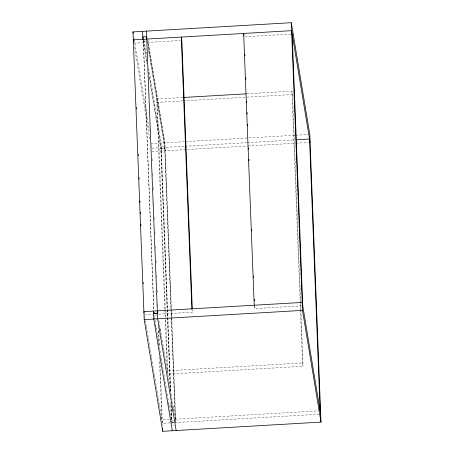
<?xml version="1.0" encoding="UTF-8"?>
<svg xmlns="http://www.w3.org/2000/svg" width="454" height="454" viewBox="0 0 454 454"><rect width="100%" height="100%" fill="white"/><g stroke="black" fill="none" stroke-linecap="round" stroke-linejoin="round"><path stroke-width="0.34" stroke-dasharray="2.27 1.7" d="M143.294 41.632L145.853 41.484M133.868 43.215L143.464 42.659L153.883 310.178M147.3 42.432L180.425 40.508M244.899 36.763L291.457 34.061M182.735 97.519L156.67 99.029L164.853 309.225M246.851 93.791L291.939 91.175L292.495 94.523L300.877 309.673M182.587 100.907L157.226 102.383L165.33 310.451M183.291 100.867L292.495 94.523M184.716 141.671L151.494 143.6L151.625 146.92M185.419 141.631L294.952 135.264M295.656 135.224L308.38 134.486M151.937 148.174L160.847 147.658L167.129 309.021M184.466 146.284L164.683 147.436L175.238 418.492M185.175 146.245L246.653 142.675M247.362 142.635L295.412 139.843M161.017 148.685L164.853 148.458M151.806 151.568L247.209 146.023M247.918 145.984L295.265 143.231M295.968 143.192L308.686 142.454M144.451 314.98L152.675 314.503M158.588 314.157L192.422 312.193L192.337 310.071M254.336 305.888L254.779 308.572L301.337 305.865M154.61 315.797L156.528 315.683M165.687 319.656L167.81 374.147L303.079 366.287L302.523 362.939L167.254 370.799L165.267 319.843M169.376 419.541L161.834 419.984L159.49 359.823M175.267 419.201L318.719 410.87M171.601 420.449L173.519 420.336M169.927 422.895L162.39 423.332L159.502 405.882M171.987 422.776L173.905 422.663M169.121 382.058L175.823 422.555L319.276 414.218M171.691 422.884L173.615 422.77M172.719 425.171L173.996 425.097M147.822 39.492L164.927 142.823L171.771 318.515M147.567 39.833L165.023 145.257M191.866 308.839L192.422 312.193M147.499 41.774L165.143 148.356L161.306 148.577L149.218 75.58M148.129 47.46L165.239 150.785M143.634 37.625L143.986 39.719M144.1 40.417L146.409 54.378M148.725 68.344L161.091 143.044L170.8 392.341M143.39 40.361L147.022 62.289M148.64 72.084L149.167 75.268M142.908 39.305L146.954 63.742M149.264 77.702L161.397 151.012M133.93 37.483L134.157 38.879M134.276 39.577L149.298 130.338M134.469 46.847L149.843 139.701M158.945 320.62L163.917 350.641M164.03 351.339L164.496 354.131M164.609 354.829L169.002 381.36M160.08 329.343L160.427 331.437M173.144 408.231L173.49 410.325M154.417 316.659L154.876 319.451M154.996 320.149L159.388 346.674M159.502 347.378L159.967 350.17M160.08 350.868L163.894 373.903M164.007 374.601L164.473 377.393M164.586 378.091L171.89 422.192M155.552 325.376L155.898 327.47M168.496 403.566L168.956 406.358M144.707 316.517L144.94 317.914M145.399 320.706L146.324 326.29M146.443 326.988L151.409 357.009M151.528 357.707L154.298 374.465M154.417 375.163L159.388 405.184M300.9 310.377L303.079 366.287M291.939 91.175L302.523 362.939M254.671 305.741L254.779 308.572M171.799 319.224L175.823 422.555M175.533 422.663L164.757 146.023L160.92 146.25L170.454 391.047M170.829 393.05L170.88 394.469M171.323 405.791L171.43 408.623M171.459 409.326L172.06 424.768M171.022 405.587L171.669 422.175M167.157 309.73L170.329 391.115M170.766 402.437L170.823 403.856M170.852 404.565L171.43 419.422M165.352 311.16L165.659 318.946M164.881 309.934L165.16 317.011M152.084 158.645L152.192 161.476M152.663 173.507L152.743 175.63M153.214 187.661L153.321 190.493M153.792 202.524L153.872 204.646M154.371 217.387L154.451 219.509M154.922 231.54L155.001 233.662M155.501 246.403L155.58 248.525M156.051 260.556L156.136 262.679M156.63 275.419L156.738 278.251M157.209 290.282L157.317 293.114M157.759 304.435L157.873 307.267M158.781 330.62L159.36 345.483M159.967 361.055L162.47 425.324M158.196 326.562L158.804 342.134M158.832 342.838L158.94 345.67M159.382 356.997L159.468 359.12M143.254 40.616L153.764 310.57"/><path stroke-width="0.68" d="M133.005 31.899L291.298 22.7L309.793 134.407L320.995 422.101L162.702 431.3L144.207 319.593L133.005 31.899L133.232 33.295M183.439 97.474L246.147 93.83M296.121 139.798L309.549 139.02L320.132 410.785M153.878 313.396L157.714 313.175M153.588 313.504L157.424 313.283M144.207 319.593L302.506 310.4L320.995 422.101M310.099 142.369L291.61 30.668L133.311 39.861L133.76 42.545M320.689 414.139L302.194 302.432L143.901 311.631L144.128 313.027M243.974 35.463L243.639 33.454L254.223 305.219M146.88 38.045L146.648 36.649L142.811 36.87L143.158 38.965M157.328 310.848L157.793 313.64M176.135 430.517L157.64 318.816L146.432 31.116M153.951 313.862L153.492 311.069L153.804 319.037L172.293 430.744M292.166 34.016L302.75 305.786M291.298 22.7L302.506 310.4M244.882 54.497L244.939 55.916M245.796 77.855L245.852 79.268M246.704 101.208L246.76 102.621M247.146 112.53L247.203 113.948M247.612 124.561L247.668 125.979M248.525 147.919L248.576 149.332M248.962 159.241L249.019 160.654M251.692 229.304L251.749 230.723M253.514 276.015L253.57 277.428M254.422 299.368L254.478 300.786M192.286 308.652L181.838 40.429L181.282 37.075L191.866 308.839M162.6 428.644L162.702 431.3M153.963 312.301L154.019 313.714M153.821 311.983L153.889 313.708M142.596 31.337L142.908 39.305M136.376 107.615L136.433 109.034M138.198 154.326L138.249 155.745M139.106 177.684L139.162 179.097M140.014 201.037L140.07 202.45M140.456 212.358L140.513 213.777M140.927 224.389L140.978 225.808M143.186 282.422L143.243 283.841"/></g></svg>
